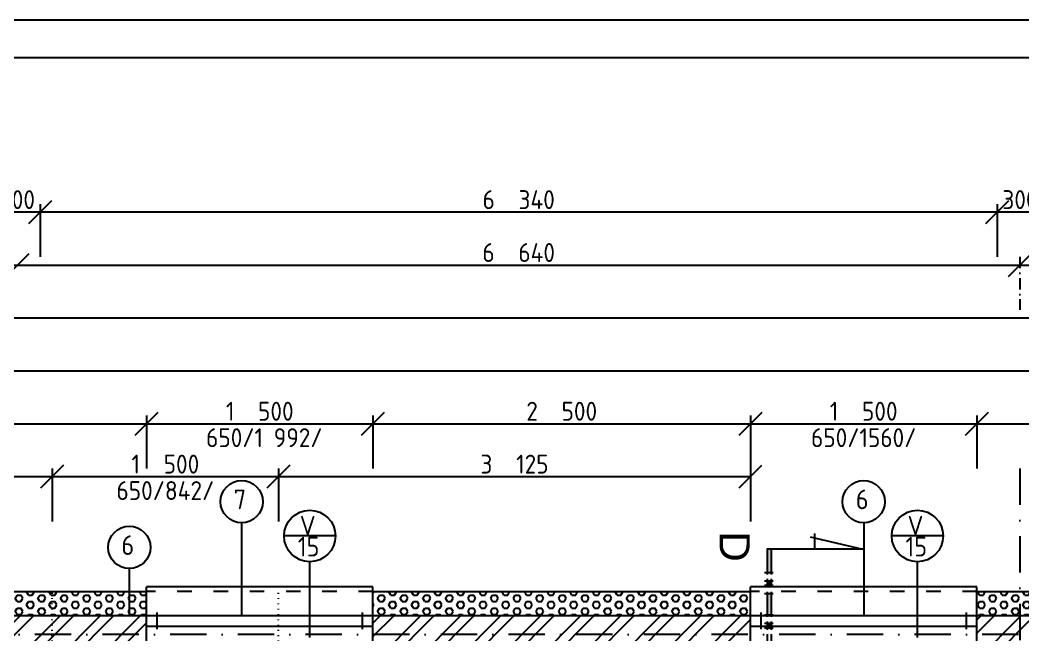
# Model space of a CAD drawing. Extents: x 4511820 to 5180432, y -1526536 to -944957.
# Drawn here: x 5129570 to 5136212, y -1199362 to -1195294 of the extents above; entities that cross this region are included whole.
import ezdxf

# ---------------------------------------------------------------- set-up
doc = ezdxf.new("R2010")
doc.units = 0
doc.header["$MEASUREMENT"] = 0
for name, pattern in [('ACAD_ISO03W100', [30, 12, -18]), ('ACAD_ISO07W100', [3.5, 0.5, -3]), ('BODKOCIARKOVANA_3', [5.6, 3, -1.3, 0, -1.3])]:
    doc.linetypes.add(name, pattern=pattern)
doc.layers.get('0').update_dxf_attribs({"linetype": 'CONTINUOUS'})
doc.layers.get('Defpoints').update_dxf_attribs({"color": 61, "linetype": 'CONTINUOUS'})
for name, color, linetype in [('KÓTY', 4, 'CONTINUOUS'), ('MÚRY', 1, 'CONTINUOUS'), ('OKNÁ', 143, 'CONTINUOUS'), ('osi', 253, 'CONTINUOUS'), ('TENKÁ', 7, 'CONTINUOUS'), ('ŠRAFY', 82, 'CONTINUOUS')]:
    doc.layers.add(name, color=color, linetype=linetype)
doc.styles.add('styl1', font='arial.ttf')
doc.styles.add('STYLE1', font='isocp.shx')
doc.dimstyles.new('STANDARD-50', dxfattribs={"dimtxt": 125, "dimasz": 150, "dimexe": 10, "dimexo": 200, "dimgap": 20, "dimtad": 1, "dimdsep": 46, "dimlunit": 6, "dimtxsty": 'STYLE1', "dimblk1": 'OBLIQUE', "dimblk2": 'OBLIQUE', "dimsah": 1, "dimcen": 2.5, "dimse1": 1, "dimse2": 1, "dimadec": 0, "dimazin": 0, "dimtfac": 1, "dimtmove": 1, "dimatfit": 3, "dimldrblk": 'OBLIQUE', "dimfxl": 1, "dimtolj": 1, "dimtzin": 0, "dimarcsym": 0})
pattern_1 = [(45, (584112, 2493.08), (-132.5825215, 132.5825215), []), (45, (584200.39, 2493.08), (-132.5825215, 132.5825215), [])]
pattern_2 = [(0, (0, -89070.035), (0, 43.3012702), [25, -50]), (120, (0, -89070.035), (-37.5, -21.6506351), [25, -50]), (60, (25, -89070.035), (-37.5, 21.6506351), [25, -50])]

# ---------------------------------------------------------------- blocks, each defined once
blk = doc.blocks.new('_OBLIQUE')
at = {"color": 0, "linetype": 'ByBlock'}
blk.add_line((-0.5, -0.5), (0.5, 0.5), dxfattribs=at)
blk = doc.blocks.new('*D13621')
at = {"layer": 'Defpoints', "color": 0}
for p in [(5156282.5, -1197264.5), (5095887.5, -1199234.2), (5156282.5, -1199234.2)]:
    blk.add_point(p, dxfattribs=at)
at = {"layer": 'KÓTY', "color": 0, "lineweight": -2}
blk.add_line((5095887.5, -1197264.5), (5156282.5, -1197264.5), dxfattribs=at)
at = {"layer": 'KÓTY', "color": 0, "linetype": 'ByBlock', "lineweight": -2, "xscale": 150, "yscale": 150, "zscale": 150, "rotation": 180}
blk.add_blockref('_OBLIQUE', (5095887.5, -1197264.5), dxfattribs=at)
at = {"layer": 'KÓTY', "color": 0, "linetype": 'ByBlock', "lineweight": -2, "xscale": 150, "yscale": 150, "zscale": 150}
blk.add_blockref('_OBLIQUE', (5156282.5, -1197264.5), dxfattribs=at)
at = {"layer": 'KÓTY', "color": 0, "insert": (5126085, -1197182), "char_height": 125, "attachment_point": 5, "style": 'STYLE1'}
blk.add_mtext('\\A1;60ﾠ395', dxfattribs=at)
blk = doc.blocks.new('*D13628')
at = {"layer": 'Defpoints', "color": 0}
for p in [(5129552.5, -1196914.5), (5122937.5, -1199234.2), (5129552.5, -1199359.2)]:
    blk.add_point(p, dxfattribs=at)
at = {"layer": 'KÓTY', "color": 0, "lineweight": -2}
blk.add_line((5122937.5, -1196914.5), (5129552.5, -1196914.5), dxfattribs=at)
at = {"layer": 'KÓTY', "color": 0, "linetype": 'ByBlock', "lineweight": -2, "xscale": 150, "yscale": 150, "zscale": 150, "rotation": 180}
blk.add_blockref('_OBLIQUE', (5122937.5, -1196914.5), dxfattribs=at)
at = {"layer": 'KÓTY', "color": 0, "linetype": 'ByBlock', "lineweight": -2, "xscale": 150, "yscale": 150, "zscale": 150}
blk.add_blockref('_OBLIQUE', (5129552.5, -1196914.5), dxfattribs=at)
at = {"layer": 'KÓTY', "color": 0, "insert": (5126245, -1196832), "char_height": 125, "attachment_point": 5, "style": 'STYLE1'}
blk.add_mtext('\\A1;6ﾠ615', dxfattribs=at)
blk = doc.blocks.new('*D13629')
at = {"layer": 'Defpoints', "color": 0}
for p in [(5136192.5, -1196914.5), (5129552.5, -1199359.2), (5136192.5, -1199359.2)]:
    blk.add_point(p, dxfattribs=at)
at = {"layer": 'KÓTY', "color": 0, "lineweight": -2}
blk.add_line((5129552.5, -1196914.5), (5136192.5, -1196914.5), dxfattribs=at)
at = {"layer": 'KÓTY', "color": 0, "linetype": 'ByBlock', "lineweight": -2, "xscale": 150, "yscale": 150, "zscale": 150, "rotation": 180}
blk.add_blockref('_OBLIQUE', (5129552.5, -1196914.5), dxfattribs=at)
at = {"layer": 'KÓTY', "color": 0, "linetype": 'ByBlock', "lineweight": -2, "xscale": 150, "yscale": 150, "zscale": 150}
blk.add_blockref('_OBLIQUE', (5136192.5, -1196914.5), dxfattribs=at)
at = {"layer": 'KÓTY', "color": 0, "insert": (5132872.5, -1196832), "char_height": 125, "attachment_point": 5, "style": 'STYLE1'}
blk.add_mtext('\\A1;6ﾠ640', dxfattribs=at)
blk = doc.blocks.new('*D13630')
at = {"layer": 'Defpoints', "color": 0}
for p in [(5142832.5, -1196914.5), (5136192.5, -1199359.2), (5142832.5, -1199359.2)]:
    blk.add_point(p, dxfattribs=at)
at = {"layer": 'KÓTY', "color": 0, "lineweight": -2}
blk.add_line((5136192.5, -1196914.5), (5142832.5, -1196914.5), dxfattribs=at)
at = {"layer": 'KÓTY', "color": 0, "linetype": 'ByBlock', "lineweight": -2, "xscale": 150, "yscale": 150, "zscale": 150, "rotation": 180}
blk.add_blockref('_OBLIQUE', (5136192.5, -1196914.5), dxfattribs=at)
at = {"layer": 'KÓTY', "color": 0, "linetype": 'ByBlock', "lineweight": -2, "xscale": 150, "yscale": 150, "zscale": 150}
blk.add_blockref('_OBLIQUE', (5142832.5, -1196914.5), dxfattribs=at)
at = {"layer": 'KÓTY', "color": 0, "insert": (5139512.5, -1196832), "char_height": 125, "attachment_point": 5, "style": 'STYLE1'}
blk.add_mtext('\\A1;6ﾠ640', dxfattribs=at)
blk = doc.blocks.new('*D13645')
at = {"layer": 'Defpoints', "color": 0}
for p in [(5130407.5, -1197964.5), (5128077.5, -1199234.2), (5130407.5, -1199234.2)]:
    blk.add_point(p, dxfattribs=at)
at = {"layer": 'KÓTY', "color": 0, "lineweight": -2}
blk.add_line((5128077.5, -1197964.5), (5130407.5, -1197964.5), dxfattribs=at)
at = {"layer": 'KÓTY', "color": 0, "linetype": 'ByBlock', "lineweight": -2, "xscale": 150, "yscale": 150, "zscale": 150, "rotation": 180}
blk.add_blockref('_OBLIQUE', (5128077.5, -1197964.5), dxfattribs=at)
at = {"layer": 'KÓTY', "color": 0, "linetype": 'ByBlock', "lineweight": -2, "xscale": 150, "yscale": 150, "zscale": 150}
blk.add_blockref('_OBLIQUE', (5130407.5, -1197964.5), dxfattribs=at)
at = {"layer": 'KÓTY', "color": 0, "insert": (5129242.5, -1197882), "char_height": 125, "attachment_point": 5, "style": 'STYLE1'}
blk.add_mtext('\\A1;2ﾠ330', dxfattribs=at)
blk = doc.blocks.new('*D13646')
at = {"layer": 'Defpoints', "color": 0}
for p in [(5131907.5, -1197964.5), (5130407.5, -1199234.2), (5131907.5, -1199234.2)]:
    blk.add_point(p, dxfattribs=at)
at = {"layer": 'KÓTY', "color": 0, "lineweight": -2}
blk.add_line((5130407.5, -1197964.5), (5131907.5, -1197964.5), dxfattribs=at)
at = {"layer": 'KÓTY', "color": 0, "linetype": 'ByBlock', "lineweight": -2, "xscale": 150, "yscale": 150, "zscale": 150, "rotation": 180}
blk.add_blockref('_OBLIQUE', (5130407.5, -1197964.5), dxfattribs=at)
at = {"layer": 'KÓTY', "color": 0, "linetype": 'ByBlock', "lineweight": -2, "xscale": 150, "yscale": 150, "zscale": 150}
blk.add_blockref('_OBLIQUE', (5131907.5, -1197964.5), dxfattribs=at)
at = {"layer": 'KÓTY', "color": 0, "insert": (5131157.5, -1197882), "char_height": 125, "attachment_point": 5, "style": 'STYLE1'}
blk.add_mtext('\\A1;1ﾠ500', dxfattribs=at)
blk = doc.blocks.new('*D13647')
at = {"layer": 'Defpoints', "color": 0}
for p in [(5134407.5, -1197964.5), (5131907.5, -1199234.2), (5134407.5, -1199234.2)]:
    blk.add_point(p, dxfattribs=at)
at = {"layer": 'KÓTY', "color": 0, "lineweight": -2}
blk.add_line((5131907.5, -1197964.5), (5134407.5, -1197964.5), dxfattribs=at)
at = {"layer": 'KÓTY', "color": 0, "linetype": 'ByBlock', "lineweight": -2, "xscale": 150, "yscale": 150, "zscale": 150, "rotation": 180}
blk.add_blockref('_OBLIQUE', (5131907.5, -1197964.5), dxfattribs=at)
at = {"layer": 'KÓTY', "color": 0, "linetype": 'ByBlock', "lineweight": -2, "xscale": 150, "yscale": 150, "zscale": 150}
blk.add_blockref('_OBLIQUE', (5134407.5, -1197964.5), dxfattribs=at)
at = {"layer": 'KÓTY', "color": 0, "insert": (5133157.5, -1197882), "char_height": 125, "attachment_point": 5, "style": 'STYLE1'}
blk.add_mtext('\\A1;2ﾠ500', dxfattribs=at)
blk = doc.blocks.new('*D13648')
at = {"layer": 'Defpoints', "color": 0}
for p in [(5135907.5, -1197964.5), (5134407.5, -1199234.2), (5135907.5, -1199234.2)]:
    blk.add_point(p, dxfattribs=at)
at = {"layer": 'KÓTY', "color": 0, "lineweight": -2}
blk.add_line((5134407.5, -1197964.5), (5135907.5, -1197964.5), dxfattribs=at)
at = {"layer": 'KÓTY', "color": 0, "linetype": 'ByBlock', "lineweight": -2, "xscale": 150, "yscale": 150, "zscale": 150, "rotation": 180}
blk.add_blockref('_OBLIQUE', (5134407.5, -1197964.5), dxfattribs=at)
at = {"layer": 'KÓTY', "color": 0, "linetype": 'ByBlock', "lineweight": -2, "xscale": 150, "yscale": 150, "zscale": 150}
blk.add_blockref('_OBLIQUE', (5135907.5, -1197964.5), dxfattribs=at)
at = {"layer": 'KÓTY', "color": 0, "insert": (5135157.5, -1197882), "char_height": 125, "attachment_point": 5, "style": 'STYLE1'}
blk.add_mtext('\\A1;1ﾠ500', dxfattribs=at)
blk = doc.blocks.new('*D13659')
at = {"layer": 'Defpoints', "color": 0}
for p in [(5156282.5, -1197614.5), (5122812.5, -1199074.2), (5156282.5, -1199234.2)]:
    blk.add_point(p, dxfattribs=at)
at = {"layer": 'KÓTY', "color": 0, "lineweight": -2}
blk.add_line((5122812.5, -1197614.5), (5156282.5, -1197614.5), dxfattribs=at)
at = {"layer": 'KÓTY', "color": 0, "linetype": 'ByBlock', "lineweight": -2, "xscale": 150, "yscale": 150, "zscale": 150, "rotation": 180}
blk.add_blockref('_OBLIQUE', (5122812.5, -1197614.5), dxfattribs=at)
at = {"layer": 'KÓTY', "color": 0, "linetype": 'ByBlock', "lineweight": -2, "xscale": 150, "yscale": 150, "zscale": 150}
blk.add_blockref('_OBLIQUE', (5156282.5, -1197614.5), dxfattribs=at)
at = {"layer": 'KÓTY', "color": 0, "insert": (5139547.5, -1197532), "char_height": 125, "attachment_point": 5, "style": 'STYLE1'}
blk.add_mtext('\\A1;33ﾠ470', dxfattribs=at)
blk = doc.blocks.new('*D13721')
at = {"layer": 'Defpoints', "color": 0}
for p in [(5136042.5, -1196564.5), (5136042.5, -1199614.2), (5136342.5, -1199614.2)]:
    blk.add_point(p, dxfattribs=at)
at = {"layer": 'KÓTY', "color": 0, "lineweight": -2}
blk.add_line((5136342.5, -1196564.5), (5136042.5, -1196564.5), dxfattribs=at)
at = {"layer": 'KÓTY', "color": 0, "linetype": 'ByBlock', "lineweight": -2, "xscale": 150, "yscale": 150, "zscale": 150, "rotation": 180}
blk.add_blockref('_OBLIQUE', (5136042.5, -1196564.5), dxfattribs=at)
at = {"layer": 'KÓTY', "color": 0, "linetype": 'ByBlock', "lineweight": -2, "xscale": 150, "yscale": 150, "zscale": 150}
blk.add_blockref('_OBLIQUE', (5136342.5, -1196564.5), dxfattribs=at)
at = {"layer": 'KÓTY', "color": 0, "insert": (5136192.5, -1196482), "char_height": 125, "attachment_point": 5, "style": 'STYLE1'}
blk.add_mtext('\\A1;300', dxfattribs=at)
blk = doc.blocks.new('*D13722')
at = {"layer": 'Defpoints', "color": 0}
for p in [(5129702.5, -1196564.5), (5129702.5, -1199614.2), (5136042.5, -1199614.2)]:
    blk.add_point(p, dxfattribs=at)
at = {"layer": 'KÓTY', "color": 0, "lineweight": -2}
blk.add_line((5136042.5, -1196564.5), (5129702.5, -1196564.5), dxfattribs=at)
at = {"layer": 'KÓTY', "color": 0, "linetype": 'ByBlock', "lineweight": -2, "xscale": 150, "yscale": 150, "zscale": 150, "rotation": 180}
blk.add_blockref('_OBLIQUE', (5129702.5, -1196564.5), dxfattribs=at)
at = {"layer": 'KÓTY', "color": 0, "linetype": 'ByBlock', "lineweight": -2, "xscale": 150, "yscale": 150, "zscale": 150}
blk.add_blockref('_OBLIQUE', (5136042.5, -1196564.5), dxfattribs=at)
at = {"layer": 'KÓTY', "color": 0, "insert": (5132872.5, -1196482), "char_height": 125, "attachment_point": 5, "style": 'STYLE1'}
blk.add_mtext('\\A1;6ﾠ340', dxfattribs=at)
blk = doc.blocks.new('*D13723')
at = {"layer": 'Defpoints', "color": 0}
for p in [(5129402.5, -1196564.5), (5129402.5, -1199614.2), (5129702.5, -1199614.2)]:
    blk.add_point(p, dxfattribs=at)
at = {"layer": 'KÓTY', "color": 0, "lineweight": -2}
blk.add_line((5129702.5, -1196564.5), (5129402.5, -1196564.5), dxfattribs=at)
at = {"layer": 'KÓTY', "color": 0, "linetype": 'ByBlock', "lineweight": -2, "xscale": 150, "yscale": 150, "zscale": 150, "rotation": 180}
blk.add_blockref('_OBLIQUE', (5129402.5, -1196564.5), dxfattribs=at)
at = {"layer": 'KÓTY', "color": 0, "linetype": 'ByBlock', "lineweight": -2, "xscale": 150, "yscale": 150, "zscale": 150}
blk.add_blockref('_OBLIQUE', (5129702.5, -1196564.5), dxfattribs=at)
at = {"layer": 'KÓTY', "color": 0, "insert": (5129552.5, -1196482), "char_height": 125, "attachment_point": 5, "style": 'STYLE1'}
blk.add_mtext('\\A1;300', dxfattribs=at)
blk = doc.blocks.new('*D13824')
at = {"layer": 'Defpoints', "color": 0}
for p in [(5129782.5, -1198314.5), (5128077.5, -1199234.2), (5129782.5, -1199234.2)]:
    blk.add_point(p, dxfattribs=at)
at = {"layer": 'KÓTY', "color": 0, "lineweight": -2}
blk.add_line((5128077.5, -1198314.5), (5129782.5, -1198314.5), dxfattribs=at)
at = {"layer": 'KÓTY', "color": 0, "linetype": 'ByBlock', "lineweight": -2, "xscale": 150, "yscale": 150, "zscale": 150, "rotation": 180}
blk.add_blockref('_OBLIQUE', (5128077.5, -1198314.5), dxfattribs=at)
at = {"layer": 'KÓTY', "color": 0, "linetype": 'ByBlock', "lineweight": -2, "xscale": 150, "yscale": 150, "zscale": 150}
blk.add_blockref('_OBLIQUE', (5129782.5, -1198314.5), dxfattribs=at)
at = {"layer": 'KÓTY', "color": 0, "insert": (5128930, -1198232), "char_height": 125, "attachment_point": 5, "style": 'STYLE1'}
blk.add_mtext('\\A1;1ﾠ705', dxfattribs=at)
blk = doc.blocks.new('*D13825')
at = {"layer": 'Defpoints', "color": 0}
for p in [(5131282.5, -1198314.5), (5129782.5, -1199074.2), (5131282.5, -1199074.2)]:
    blk.add_point(p, dxfattribs=at)
at = {"layer": 'KÓTY', "color": 0, "lineweight": -2}
blk.add_line((5129782.5, -1198314.5), (5131282.5, -1198314.5), dxfattribs=at)
at = {"layer": 'KÓTY', "color": 0, "linetype": 'ByBlock', "lineweight": -2, "xscale": 150, "yscale": 150, "zscale": 150, "rotation": 180}
blk.add_blockref('_OBLIQUE', (5129782.5, -1198314.5), dxfattribs=at)
at = {"layer": 'KÓTY', "color": 0, "linetype": 'ByBlock', "lineweight": -2, "xscale": 150, "yscale": 150, "zscale": 150}
blk.add_blockref('_OBLIQUE', (5131282.5, -1198314.5), dxfattribs=at)
at = {"layer": 'KÓTY', "color": 0, "insert": (5130532.5, -1198232), "char_height": 125, "attachment_point": 5, "style": 'STYLE1'}
blk.add_mtext('\\A1;1ﾠ500', dxfattribs=at)
blk = doc.blocks.new('*D13826')
at = {"layer": 'Defpoints', "color": 0}
for p in [(5134407.5, -1198314.5), (5131282.5, -1199074.2), (5134407.5, -1199074.2)]:
    blk.add_point(p, dxfattribs=at)
at = {"layer": 'KÓTY', "color": 0, "lineweight": -2}
blk.add_line((5131282.5, -1198314.5), (5134407.5, -1198314.5), dxfattribs=at)
at = {"layer": 'KÓTY', "color": 0, "linetype": 'ByBlock', "lineweight": -2, "xscale": 150, "yscale": 150, "zscale": 150, "rotation": 180}
blk.add_blockref('_OBLIQUE', (5131282.5, -1198314.5), dxfattribs=at)
at = {"layer": 'KÓTY', "color": 0, "linetype": 'ByBlock', "lineweight": -2, "xscale": 150, "yscale": 150, "zscale": 150}
blk.add_blockref('_OBLIQUE', (5134407.5, -1198314.5), dxfattribs=at)
at = {"layer": 'KÓTY', "color": 0, "insert": (5132845, -1198232), "char_height": 125, "attachment_point": 5, "style": 'STYLE1'}
blk.add_mtext('\\A1;3ﾠ125', dxfattribs=at)
blk = doc.blocks.new('*D14034')
at = {"layer": 'Defpoints', "color": 0}
for p in [(5137157.5, -1197964.5), (5135907.5, -1199234.2), (5137157.5, -1199234.2)]:
    blk.add_point(p, dxfattribs=at)
at = {"layer": 'KÓTY', "color": 0, "lineweight": -2}
blk.add_line((5135907.5, -1197964.5), (5137157.5, -1197964.5), dxfattribs=at)
at = {"layer": 'KÓTY', "color": 0, "linetype": 'ByBlock', "lineweight": -2, "xscale": 150, "yscale": 150, "zscale": 150, "rotation": 180}
blk.add_blockref('_OBLIQUE', (5135907.5, -1197964.5), dxfattribs=at)
at = {"layer": 'KÓTY', "color": 0, "linetype": 'ByBlock', "lineweight": -2, "xscale": 150, "yscale": 150, "zscale": 150}
blk.add_blockref('_OBLIQUE', (5137157.5, -1197964.5), dxfattribs=at)
at = {"layer": 'KÓTY', "color": 0, "insert": (5136532.5, -1197882), "char_height": 125, "attachment_point": 5, "style": 'STYLE1'}
blk.add_mtext('\\A1;1ﾠ250', dxfattribs=at)
blk = doc.blocks.new('*D27126')
at = {"layer": 'Defpoints', "color": 0}
for p in [(5130407.5, -1197964.5), (5128077.5, -1199234.2), (5130407.5, -1199234.2)]:
    blk.add_point(p, dxfattribs=at)
at = {"layer": 'KÓTY', "color": 0, "lineweight": -2}
blk.add_line((5128077.5, -1197964.5), (5130407.5, -1197964.5), dxfattribs=at)
at = {"layer": 'KÓTY', "color": 0, "linetype": 'ByBlock', "lineweight": -2, "xscale": 150, "yscale": 150, "zscale": 150, "rotation": 180}
blk.add_blockref('_OBLIQUE', (5128077.5, -1197964.5), dxfattribs=at)
at = {"layer": 'KÓTY', "color": 0, "linetype": 'ByBlock', "lineweight": -2, "xscale": 150, "yscale": 150, "zscale": 150}
blk.add_blockref('_OBLIQUE', (5130407.5, -1197964.5), dxfattribs=at)
at = {"layer": 'KÓTY', "color": 0, "insert": (5129242.5, -1197882), "char_height": 125, "attachment_point": 5, "style": 'STYLE1'}
blk.add_mtext('\\A1;2ﾠ330', dxfattribs=at)
blk = doc.blocks.new('*D27127')
at = {"layer": 'Defpoints', "color": 0}
for p in [(5131907.5, -1197964.5), (5130407.5, -1199234.2), (5131907.5, -1199234.2)]:
    blk.add_point(p, dxfattribs=at)
at = {"layer": 'KÓTY', "color": 0, "lineweight": -2}
blk.add_line((5130407.5, -1197964.5), (5131907.5, -1197964.5), dxfattribs=at)
at = {"layer": 'KÓTY', "color": 0, "linetype": 'ByBlock', "lineweight": -2, "xscale": 150, "yscale": 150, "zscale": 150, "rotation": 180}
blk.add_blockref('_OBLIQUE', (5130407.5, -1197964.5), dxfattribs=at)
at = {"layer": 'KÓTY', "color": 0, "linetype": 'ByBlock', "lineweight": -2, "xscale": 150, "yscale": 150, "zscale": 150}
blk.add_blockref('_OBLIQUE', (5131907.5, -1197964.5), dxfattribs=at)
at = {"layer": 'KÓTY', "color": 0, "insert": (5131157.5, -1197882), "char_height": 125, "attachment_point": 5, "style": 'STYLE1'}
blk.add_mtext('\\A1;1ﾠ500', dxfattribs=at)
blk = doc.blocks.new('*D27128')
at = {"layer": 'Defpoints', "color": 0}
for p in [(5134407.5, -1197964.5), (5131907.5, -1199234.2), (5134407.5, -1199234.2)]:
    blk.add_point(p, dxfattribs=at)
at = {"layer": 'KÓTY', "color": 0, "lineweight": -2}
blk.add_line((5131907.5, -1197964.5), (5134407.5, -1197964.5), dxfattribs=at)
at = {"layer": 'KÓTY', "color": 0, "linetype": 'ByBlock', "lineweight": -2, "xscale": 150, "yscale": 150, "zscale": 150, "rotation": 180}
blk.add_blockref('_OBLIQUE', (5131907.5, -1197964.5), dxfattribs=at)
at = {"layer": 'KÓTY', "color": 0, "linetype": 'ByBlock', "lineweight": -2, "xscale": 150, "yscale": 150, "zscale": 150}
blk.add_blockref('_OBLIQUE', (5134407.5, -1197964.5), dxfattribs=at)
at = {"layer": 'KÓTY', "color": 0, "insert": (5133157.5, -1197882), "char_height": 125, "attachment_point": 5, "style": 'STYLE1'}
blk.add_mtext('\\A1;2ﾠ500', dxfattribs=at)
blk = doc.blocks.new('*D27129')
at = {"layer": 'Defpoints', "color": 0}
for p in [(5135907.5, -1197964.5), (5134407.5, -1199234.2), (5135907.5, -1199234.2)]:
    blk.add_point(p, dxfattribs=at)
at = {"layer": 'KÓTY', "color": 0, "lineweight": -2}
blk.add_line((5134407.5, -1197964.5), (5135907.5, -1197964.5), dxfattribs=at)
at = {"layer": 'KÓTY', "color": 0, "linetype": 'ByBlock', "lineweight": -2, "xscale": 150, "yscale": 150, "zscale": 150, "rotation": 180}
blk.add_blockref('_OBLIQUE', (5134407.5, -1197964.5), dxfattribs=at)
at = {"layer": 'KÓTY', "color": 0, "linetype": 'ByBlock', "lineweight": -2, "xscale": 150, "yscale": 150, "zscale": 150}
blk.add_blockref('_OBLIQUE', (5135907.5, -1197964.5), dxfattribs=at)
at = {"layer": 'KÓTY', "color": 0, "insert": (5135157.5, -1197882), "char_height": 125, "attachment_point": 5, "style": 'STYLE1'}
blk.add_mtext('\\A1;1ﾠ500', dxfattribs=at)
blk = doc.blocks.new('*D27305')
at = {"layer": 'Defpoints', "color": 0}
for p in [(5129782.5, -1198314.5), (5128077.5, -1199234.2), (5129782.5, -1199234.2)]:
    blk.add_point(p, dxfattribs=at)
at = {"layer": 'KÓTY', "color": 0, "lineweight": -2}
blk.add_line((5128077.5, -1198314.5), (5129782.5, -1198314.5), dxfattribs=at)
at = {"layer": 'KÓTY', "color": 0, "linetype": 'ByBlock', "lineweight": -2, "xscale": 150, "yscale": 150, "zscale": 150, "rotation": 180}
blk.add_blockref('_OBLIQUE', (5128077.5, -1198314.5), dxfattribs=at)
at = {"layer": 'KÓTY', "color": 0, "linetype": 'ByBlock', "lineweight": -2, "xscale": 150, "yscale": 150, "zscale": 150}
blk.add_blockref('_OBLIQUE', (5129782.5, -1198314.5), dxfattribs=at)
at = {"layer": 'KÓTY', "color": 0, "insert": (5128930, -1198232), "char_height": 125, "attachment_point": 5, "style": 'STYLE1'}
blk.add_mtext('\\A1;1ﾠ705', dxfattribs=at)
blk = doc.blocks.new('*D27306')
at = {"layer": 'Defpoints', "color": 0}
for p in [(5131282.5, -1198314.5), (5129782.5, -1199074.2), (5131282.5, -1199074.2)]:
    blk.add_point(p, dxfattribs=at)
at = {"layer": 'KÓTY', "color": 0, "lineweight": -2}
blk.add_line((5129782.5, -1198314.5), (5131282.5, -1198314.5), dxfattribs=at)
at = {"layer": 'KÓTY', "color": 0, "linetype": 'ByBlock', "lineweight": -2, "xscale": 150, "yscale": 150, "zscale": 150, "rotation": 180}
blk.add_blockref('_OBLIQUE', (5129782.5, -1198314.5), dxfattribs=at)
at = {"layer": 'KÓTY', "color": 0, "linetype": 'ByBlock', "lineweight": -2, "xscale": 150, "yscale": 150, "zscale": 150}
blk.add_blockref('_OBLIQUE', (5131282.5, -1198314.5), dxfattribs=at)
at = {"layer": 'KÓTY', "color": 0, "insert": (5130532.5, -1198232), "char_height": 125, "attachment_point": 5, "style": 'STYLE1'}
blk.add_mtext('\\A1;1ﾠ500', dxfattribs=at)
blk = doc.blocks.new('*D27307')
at = {"layer": 'Defpoints', "color": 0}
for p in [(5134407.5, -1198314.5), (5131282.5, -1199074.2), (5134407.5, -1199074.2)]:
    blk.add_point(p, dxfattribs=at)
at = {"layer": 'KÓTY', "color": 0, "lineweight": -2}
blk.add_line((5131282.5, -1198314.5), (5134407.5, -1198314.5), dxfattribs=at)
at = {"layer": 'KÓTY', "color": 0, "linetype": 'ByBlock', "lineweight": -2, "xscale": 150, "yscale": 150, "zscale": 150, "rotation": 180}
blk.add_blockref('_OBLIQUE', (5131282.5, -1198314.5), dxfattribs=at)
at = {"layer": 'KÓTY', "color": 0, "linetype": 'ByBlock', "lineweight": -2, "xscale": 150, "yscale": 150, "zscale": 150}
blk.add_blockref('_OBLIQUE', (5134407.5, -1198314.5), dxfattribs=at)
at = {"layer": 'KÓTY', "color": 0, "insert": (5132845, -1198232), "char_height": 125, "attachment_point": 5, "style": 'STYLE1'}
blk.add_mtext('\\A1;3ﾠ125', dxfattribs=at)
blk = doc.blocks.new('*D27316')
at = {"layer": 'Defpoints', "color": 0}
for p in [(5137157.5, -1197964.5), (5135907.5, -1199234.2), (5137157.5, -1199234.2)]:
    blk.add_point(p, dxfattribs=at)
at = {"layer": 'KÓTY', "color": 0, "lineweight": -2}
blk.add_line((5135907.5, -1197964.5), (5137157.5, -1197964.5), dxfattribs=at)
at = {"layer": 'KÓTY', "color": 0, "linetype": 'ByBlock', "lineweight": -2, "xscale": 150, "yscale": 150, "zscale": 150, "rotation": 180}
blk.add_blockref('_OBLIQUE', (5135907.5, -1197964.5), dxfattribs=at)
at = {"layer": 'KÓTY', "color": 0, "linetype": 'ByBlock', "lineweight": -2, "xscale": 150, "yscale": 150, "zscale": 150}
blk.add_blockref('_OBLIQUE', (5137157.5, -1197964.5), dxfattribs=at)
at = {"layer": 'KÓTY', "color": 0, "insert": (5136532.5, -1197882), "char_height": 125, "attachment_point": 5, "style": 'STYLE1'}
blk.add_mtext('\\A1;1ﾠ250', dxfattribs=at)

msp = doc.modelspace()

# ---------------------------------------------------------------- hatches: boundary and pattern name
at = {"layer": 'TENKÁ'}
h = msp.add_hatch(color=256, dxfattribs=at)
h.dxf.hatch_style = 1
h.paths.add_polyline_path([(5134543.625, -1198948.785), (5134543.625, -1198795.16), (5134517.75, -1198795.16), (5134517.75, -1198948.785)])
h = msp.add_hatch(color=256, dxfattribs=at)
h.dxf.hatch_style = 1
h.paths.add_polyline_path([(5134543.625, -1199003.66), (5134517.75, -1199003.66), (5134517.75, -1199033.91), (5134543.625, -1199033.91)])
h = msp.add_hatch(color=256, dxfattribs=at)
h.dxf.hatch_style = 1
h.paths.add_polyline_path([(5134543.625, -1199229.91), (5134543.625, -1199088.785), (5134517.75, -1199088.785), (5134517.75, -1199229.91)])
h = msp.add_hatch(color=256, dxfattribs=at)
h.dxf.hatch_style = 1
h.paths.add_polyline_path([(5134543.625, -1199284.785), (5134517.75, -1199284.785), (5134517.75, -1199315.035), (5134543.625, -1199315.035)])
at = {"layer": 'ŠRAFY'}
h = msp.add_hatch(dxfattribs=at)
h.set_pattern_fill('HEX', color=256, scale=200)
h.set_pattern_definition(pattern_2)
h.paths.add_polyline_path([(5128077.5, -1199074.226), (5128077.5, -1199234.226), (5129782.5, -1199234.226), (5130407.5, -1199234.226), (5130407.5, -1199074.226), (5130293.5, -1199074.226)])
h = msp.add_hatch(dxfattribs=at)
h.set_pattern_fill('HEX', color=256, scale=200)
h.set_pattern_definition(pattern_2)
h.paths.add_polyline_path([(5134407.5, -1199074.226), (5131907.5, -1199074.226), (5131907.5, -1199234.226), (5134407.5, -1199234.226)])
h = msp.add_hatch(dxfattribs=at)
h.set_pattern_fill('HEX', color=256, scale=200)
h.set_pattern_definition(pattern_2)
h.paths.add_polyline_path([(5135907.5, -1199234.226), (5137157.5, -1199234.226), (5137157.5, -1199074.226), (5135907.5, -1199074.226)])
h = msp.add_hatch(dxfattribs=at)
h.set_pattern_fill('ANSI32', color=256, scale=500)
h.set_pattern_definition(pattern_1)
h.paths.add_polyline_path([(5129782.5, -1199234.226), (5128077.5, -1199234.226), (5128077.5, -1199614.226), (5129402.5, -1199614.226), (5129702.5, -1199614.226), (5129782.5, -1199614.226)])
h = msp.add_hatch(dxfattribs=at)
h.set_pattern_fill('ANSI32', color=256, scale=500)
h.set_pattern_definition(pattern_1)
h.paths.add_polyline_path([(5129782.5, -1199234.226), (5129782.5, -1199614.226), (5130407.5, -1199614.226), (5130407.5, -1199304.226), (5130407.5, -1199234.226)])
h = msp.add_hatch(dxfattribs=at)
h.set_pattern_fill('ANSI32', color=256, scale=500)
h.set_pattern_definition(pattern_1)
h.paths.add_polyline_path([(5132202.5, -1199614.226), (5133802.5, -1199614.226), (5134002.5, -1199614.226), (5134407.5, -1199614.226), (5134407.5, -1199304.226), (5134407.5, -1199234.226), (5131907.5, -1199234.226), (5131907.5, -1199304.226), (5131907.5, -1199614.226), (5132002.5, -1199614.226)])
h = msp.add_hatch(dxfattribs=at)
h.set_pattern_fill('ANSI32', color=256, scale=500)
h.set_pattern_definition(pattern_1)
h.paths.add_polyline_path([(5135907.5, -1199614.226), (5136042.5, -1199614.226), (5136342.5, -1199614.226), (5137157.5, -1199614.226), (5137157.5, -1199234.226), (5135907.5, -1199234.226)])

# ---------------------------------------------------------------- linework, layer by layer
at = {"layer": 'KÓTY', "ltscale": 25}
for p, q in [((5129702.5, -1196511.132), (5129702.5, -1196861.132)), ((5136042.5, -1196511.132), (5136042.5, -1196861.132))]:
    msp.add_line(p, q, dxfattribs=at)
at = {"layer": 'KÓTY', "linetype": 'BODKOCIARKOVANA_3', "ltscale": 25}
msp.add_line((5136192.5, -1196861.132), (5136192.5, -1197211.132), dxfattribs=at)
at = {"layer": 'KÓTY', "ltscale": 0.25}
for p, q in [((5130407.5, -1197911.132), (5130407.5, -1198261.132)), ((5131907.5, -1197911.132), (5131907.5, -1198261.132)), ((5134407.5, -1197911.132), (5134407.5, -1198261.132)), ((5135907.5, -1197911.132), (5135907.5, -1198261.132)), ((5129782.5, -1198261.132), (5129782.5, -1198611.132)), ((5131282.5, -1198261.132), (5131282.5, -1198611.132)), ((5134407.5, -1198261.132), (5134407.5, -1198611.132))]:
    msp.add_line(p, q, dxfattribs=at)
at = {"layer": 'MÚRY'}
for p, q in [((5128077.5, -1199074.226), (5130407.5, -1199074.226)), ((5130407.5, -1199614.226), (5130407.5, -1199074.226)), ((5131907.5, -1199074.226), (5134407.5, -1199074.226)), ((5131907.5, -1199074.226), (5134407.5, -1199074.226)), ((5131907.5, -1199614.226), (5131907.5, -1199074.226)), ((5134407.5, -1199614.226), (5134407.5, -1199074.226)), ((5135907.5, -1199074.226), (5137157.5, -1199074.226)), ((5135907.5, -1199614.226), (5135907.5, -1199074.226))]:
    msp.add_line(p, q, dxfattribs=at)
at = {"layer": 'OKNÁ', "ltscale": 0.25}
for p, q in [((5131037.5, -1198620.372), (5131037.5, -1199234.226)), ((5135157.5, -1198620.372), (5135157.5, -1199234.226)), ((5130293.5, -1198922.872), (5130293.5, -1199229.226)), ((5130407.5, -1199234.226), (5131907.5, -1199234.226)), ((5130477.5, -1199324.226), (5130477.5, -1199214.226)), ((5130477.5, -1199324.226), (5130477.5, -1199214.226)), ((5131837.5, -1199324.226), (5131837.5, -1199214.226)), ((5131837.5, -1199324.226), (5131837.5, -1199214.226)), ((5134407.5, -1199234.226), (5135907.5, -1199234.226)), ((5134477.5, -1199324.226), (5134477.5, -1199214.226)), ((5134477.5, -1199324.226), (5134477.5, -1199214.226)), ((5135837.5, -1199324.226), (5135837.5, -1199214.226)), ((5135837.5, -1199324.226), (5135837.5, -1199214.226)), ((5130407.5, -1199304.226), (5131907.5, -1199304.226)), ((5134407.5, -1199304.226), (5135907.5, -1199304.226))]:
    msp.add_line(p, q, dxfattribs=at)
for centre in [(5131037.5, -1198480.372), (5135157.5, -1198480.372), (5130293.5, -1198782.872)]:
    msp.add_circle(centre, 140, dxfattribs=at)
at = {"layer": 'osi', "linetype": 'BODKOCIARKOVANA_3', "ltscale": 80}
for p, q in [((5136192.5, -1198261.132), (5136192.5, -1230189.035)), ((5157242.5, -1199359.226), (5093572.5, -1199359.226))]:
    msp.add_line(p, q, dxfattribs=at)
at = {"layer": 'TENKÁ', "color": 7}
for p, q in [((5180432, -1195293.831), (5091141, -1195293.831)), ((5180182, -1195543.831), (5091391, -1195543.831))]:
    msp.add_line(p, q, dxfattribs=at)
at = {"layer": 'TENKÁ', "ltscale": 0.25}
for p, q in [((5131658.766, -1198707.497), (5131318.766, -1198707.497)), ((5135683.766, -1198707.497), (5135343.766, -1198707.497)), ((5131488.766, -1199379.9), (5131488.766, -1198877.497)), ((5135513.766, -1199379.9), (5135513.766, -1198877.497)), ((5131907.5, -1199044.226), (5130407.5, -1199044.226)), ((5130407.5, -1199074.226), (5130407.5, -1199044.226)), ((5131907.5, -1199074.226), (5131907.5, -1199044.226)), ((5135907.5, -1199044.226), (5134407.5, -1199044.226)), ((5134407.5, -1199074.226), (5134407.5, -1199044.226)), ((5135907.5, -1199074.226), (5135907.5, -1199044.226))]:
    msp.add_line(p, q, dxfattribs=at)
at = {"layer": 'TENKÁ'}
for p, q in [((5134802.75, -1198712.035), (5135151.375, -1198795.16)), ((5134833.875, -1198795.16), (5134833.875, -1198691.91)), ((5135151.375, -1198795.16), (5134516.375, -1198795.16)), ((5134517.75, -1198795.16), (5134517.75, -1198961.285)), ((5134543.625, -1198795.16), (5134543.625, -1198961.285)), ((5134501.5, -1198948.785), (5134558.5, -1198948.785)), ((5134517.75, -1198991.16), (5134517.75, -1199046.41)), ((5134543.625, -1198991.16), (5134543.625, -1199046.41)), ((5134501.5, -1199003.66), (5134558.5, -1199003.66)), ((5134501.5, -1199033.91), (5134558.5, -1199033.91)), ((5134501.5, -1199088.785), (5134558.5, -1199088.785)), ((5134517.75, -1199076.285), (5134517.75, -1199242.41)), ((5134543.625, -1199076.285), (5134543.625, -1199242.41)), ((5128077.5, -1199234.226), (5130407.5, -1199234.226)), ((5131907.5, -1199234.226), (5134407.5, -1199234.226)), ((5134501.5, -1199229.91), (5134558.5, -1199229.91)), ((5135907.5, -1199234.226), (5137157.5, -1199234.226)), ((5134501.5, -1199284.785), (5134558.5, -1199284.785)), ((5134501.5, -1199315.035), (5134558.5, -1199315.035)), ((5134517.75, -1199272.285), (5134517.75, -1199327.535)), ((5134543.625, -1199272.285), (5134543.625, -1199327.535)), ((5134517.75, -1199357.41), (5134517.75, -1199523.535)), ((5134543.625, -1199357.41), (5134543.625, -1199523.535))]:
    msp.add_line(p, q, dxfattribs=at)
at = {"layer": 'TENKÁ', "linetype": 'ACAD_ISO07W100', "ltscale": 10}
for p, q in [((5129782.5, -1199614.226), (5129782.5, -1199074.226)), ((5131282.5, -1199614.226), (5131282.5, -1199074.226))]:
    msp.add_line(p, q, dxfattribs=at)
at = {"layer": 'TENKÁ', "linetype": 'ACAD_ISO03W100', "ltscale": 8}
for p, q in [((5131907.5, -1199074.226), (5130407.5, -1199074.226)), ((5135907.5, -1199074.226), (5134407.5, -1199074.226))]:
    msp.add_line(p, q, dxfattribs=at)
at = {"layer": 'TENKÁ', "ltscale": 0.25}
for centre in [(5131488.766, -1198707.497), (5135513.766, -1198707.497)]:
    msp.add_circle(centre, 170, dxfattribs=at)

# ---------------------------------------------------------------- texts
at = {"layer": 'KÓTY', "char_height": 125, "attachment_point": 5, "style": 'STYLE1'}
for s, insert in [('\\A1;650/1 992/', (5131187.877, -1198056.992)), ('\\A1;650/1560/', (5135157.5, -1198056.992)), ('\\A1;650/842/', (5130532.377, -1198406.992))]:
    msp.add_mtext(s, dxfattribs=dict(at, insert=insert))
at = {"layer": 'TENKÁ', "style": 'STYLE1'}
for s, p in [('7', (5130985.47, -1198530.372)), ('6', (5135105.47, -1198530.372)), ('V', (5131422.735, -1198703.997)), ('V', (5135447.735, -1198703.997)), ('6', (5130241.47, -1198832.872)), ('15', (5131409.235, -1198842.633)), ('15', (5135434.235, -1198842.633))]:
    msp.add_text(s, height=130, dxfattribs=at).set_placement(p)
at = {"layer": 'TENKÁ', "ltscale": 0.25, "style": 'styl1'}
msp.add_text('D', height=200, rotation=270, dxfattribs=at).set_placement((5134203.183, -1198676.423))

# ---------------------------------------------------------------- dimensions: what is measured, and where the dimension line sits
at = {"layer": 'KÓTY'}
for base, p1, p2, picture, middle in [((5129402.5, -1196564.535), (5129702.5, -1199614.226), (5129402.5, -1199614.226), '*D13723', (5129552.5, -1196482.035)), ((5129702.5, -1196564.535), (5136042.5, -1199614.226), (5129702.5, -1199614.226), '*D13722', (5132872.5, -1196481.992)), ((5136042.5, -1196564.535), (5136342.5, -1199614.226), (5136042.5, -1199614.226), '*D13721', (5136192.5, -1196482.035)), ((5129552.5, -1196914.535), (5122937.5, -1199234.226), (5129552.5, -1199359.226), '*D13628', (5126245, -1196831.992)), ((5136192.5, -1196914.535), (5129552.5, -1199359.226), (5136192.5, -1199359.226), '*D13629', (5132872.5, -1196831.992)), ((5142832.5, -1196914.535), (5136192.5, -1199359.226), (5142832.5, -1199359.226), '*D13630', (5139512.5, -1196831.992)), ((5156282.5, -1197264.535), (5095887.5, -1199234.226), (5156282.5, -1199234.226), '*D13621', (5126085, -1197181.992)), ((5156282.5, -1197614.535), (5122812.5, -1199074.226), (5156282.5, -1199234.226), '*D13659', (5139547.5, -1197531.992)), ((5130407.5, -1197964.535), (5128077.5, -1199234.226), (5130407.5, -1199234.226), '*D13645', (5129242.5, -1197881.992)), ((5130407.5, -1197964.535), (5128077.5, -1199234.226), (5130407.5, -1199234.226), '*D27126', (5129242.5, -1197881.992)), ((5131907.5, -1197964.535), (5130407.5, -1199234.226), (5131907.5, -1199234.226), '*D13646', (5131157.5, -1197881.992)), ((5131907.5, -1197964.535), (5130407.5, -1199234.226), (5131907.5, -1199234.226), '*D27127', (5131157.5, -1197881.992)), ((5134407.5, -1197964.535), (5131907.5, -1199234.226), (5134407.5, -1199234.226), '*D13647', (5133157.5, -1197881.992)), ((5134407.5, -1197964.535), (5131907.5, -1199234.226), (5134407.5, -1199234.226), '*D27128', (5133157.5, -1197881.992)), ((5135907.5, -1197964.535), (5134407.5, -1199234.226), (5135907.5, -1199234.226), '*D13648', (5135157.5, -1197881.992)), ((5135907.5, -1197964.535), (5134407.5, -1199234.226), (5135907.5, -1199234.226), '*D27129', (5135157.5, -1197881.992)), ((5137157.5, -1197964.535), (5135907.5, -1199234.226), (5137157.5, -1199234.226), '*D14034', (5136532.5, -1197881.992)), ((5137157.5, -1197964.535), (5135907.5, -1199234.226), (5137157.5, -1199234.226), '*D27316', (5136532.5, -1197881.992)), ((5129782.5, -1198314.535), (5128077.5, -1199234.226), (5129782.5, -1199234.226), '*D13824', (5128930, -1198231.992)), ((5129782.5, -1198314.535), (5128077.5, -1199234.226), (5129782.5, -1199234.226), '*D27305', (5128930, -1198231.992)), ((5131282.5, -1198314.535), (5129782.5, -1199074.226), (5131282.5, -1199074.226), '*D13825', (5130532.5, -1198231.992)), ((5131282.5, -1198314.535), (5129782.5, -1199074.226), (5131282.5, -1199074.226), '*D27306', (5130532.5, -1198231.992)), ((5134407.5, -1198314.535), (5131282.5, -1199074.226), (5134407.5, -1199074.226), '*D13826', (5132845, -1198231.992)), ((5134407.5, -1198314.535), (5131282.5, -1199074.226), (5134407.5, -1199074.226), '*D27307', (5132845, -1198231.992))]:
    dim = msp.add_linear_dim(base=base, p1=p1, p2=p2, dimstyle='STANDARD-50', dxfattribs=at)
    dim.commit()
    dim.dimension.update_dxf_attribs({"geometry": picture, "text_midpoint": middle})

doc.saveas('drawing.dxf')
